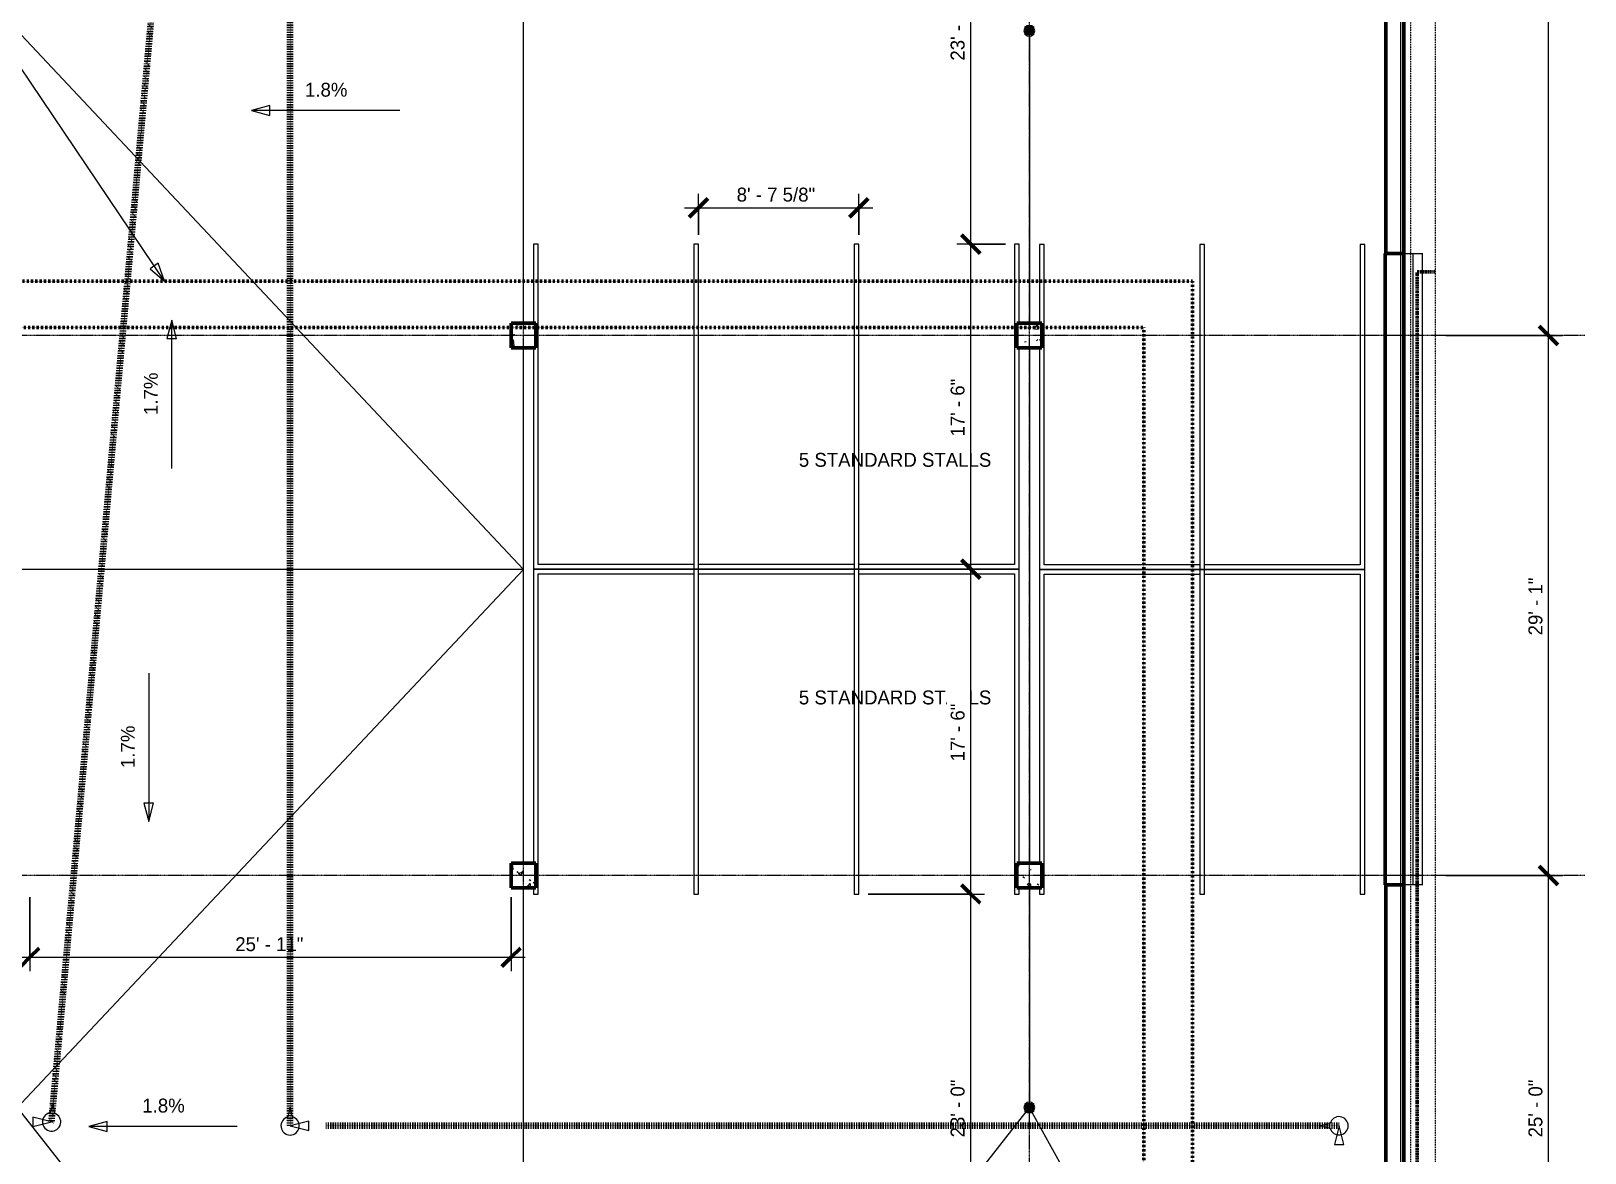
# Model space of a CAD drawing. Header units: inches. Extents: x -4218 to -1814, y 9706 to 12426.
# Drawn here: x -2819 to -1814, y 10288 to 11013 of the extents above; entities that cross this region are included whole.
import ezdxf

# ---------------------------------------------------------------- set-up
doc = ezdxf.new("R2010")
doc.units = ezdxf.units.IN
doc.header["$MEASUREMENT"] = 0
for name, pattern in [('Aligning Line 1_8_', [0.25, 0.125, -0.125]), ('Dash', [0.25, 0.125, -0.125]), ('Dash 1_16_', [0.125, 0.0625, -0.0625]), ('Double Dash 3_8_', [1, 0.375, -0.125, 0.125, -0.125, 0.125, -0.125]), ('Grid Line 1_2_', [0.875, 0.5, -0.125, 0.125, -0.125])]:
    doc.linetypes.add(name, pattern=pattern)
for name, color, linetype, lineweight in [('0-2', 7, 'Continuous', 9), ('A-ANNO-DIMS', 211, 'Continuous', 9), ('A-ANNO-DIMS-96', 211, 'Continuous', 9), ('A-ANNO-NOTE', 131, 'Continuous', 9), ('A-FLOR-1', 10, 'Continuous', 13), ('A-GENM', 5, 'Continuous', 9), ('A-GENM-4', 5, 'Dash', 140), ('A-WALL-1', 10, 'Continuous', 13), ('C-PROP-LINE', 91, 'Double Dash 3_8_', 50), ('C-PROP-LINE-2', 91, 'Dash 1_16_', 50), ('G-ANNO-DIMS', 111, 'Continuous', 9), ('G-ANNO-SYMB-1', 147, 'Aligning Line 1_8_', 9), ('G-ANNO-TEXT-1', 147, 'Continuous', 20), ('P-SANR-FIXT-1', 7, 'Continuous', 9), ('S-COLS', 52, 'Continuous', 9), ('S-COLS-1', 250, 'Continuous', 50), ('S-FNDN-2', 250, 'Continuous', 50), ('S-FNDN-3', 10, 'Continuous', 13), ('S-GRID-1', 1, 'Grid Line 1_2_', 9)]:
    doc.layers.add(name, color=color, linetype=linetype, lineweight=lineweight)
doc.styles.add('Century Gothic', font='ufonts.com_century-gothic.ttf', dxfattribs={"height": 9})
doc.dimstyles.new('OD__1_8__Tol__', dxfattribs={"dimscale": 12, "dimtxt": 9.397514, "dimasz": 1, "dimexe": 0.75, "dimexo": 0.5, "dimgap": 0.125, "dimtad": 1, "dimdec": 3, "dimrnd": 0.125, "dimzin": 3, "dimdsep": 46, "dimlunit": 4, "dimtxsty": 'Century Gothic', "dimblk1": 'OBLIQUE', "dimblk2": 'OBLIQUE', "dimsah": 1, "dimcen": 0.09, "dimdle": 0.75, "dimazin": 0, "dimtfac": 1, "dimtdec": 4, "dimtix": 1, "dimtmove": 0, "dimatfit": 3, "dimfxl": 1, "dimtvp": 1, "dimtfill": 1, "dimfrac": 2, "dimtolj": 1, "dimtzin": 0, "dimarcsym": 2})

# ---------------------------------------------------------------- blocks, each defined once
blk = doc.blocks.new('DIMBLOCK2-FLOOR PLAN - BASEMENT')
at = {"layer": 'A-ANNO-DIMS-96'}
for p, q in [((-1837.7, 10467.2), (-1905, 10467.2)), ((-1904.2, 10467.2), (-1828.7, 10467.2)), ((-1837.7, 10167.2), (-1837.7, 10467.2)), ((-1837.7, 10167.2), (-1905, 10167.2)), ((-1904.2, 10167.2), (-1828.7, 10167.2))]:
    blk.add_line(p, q, dxfattribs=at)
at = {"layer": 'A-ANNO-DIMS-96', "lineweight": 50}
for p, q in [((-1837.7, 10467.2), (-1843.7, 10473.2)), ((-1837.7, 10467.2), (-1831.7, 10461.2)), ((-1837.7, 10167.2), (-1843.7, 10173.2)), ((-1837.7, 10167.2), (-1831.7, 10161.2))]:
    blk.add_line(p, q, dxfattribs=at)
at = {"layer": 'A-ANNO-DIMS-96', "color": 0, "insert": (-1850.7, 10297.9), "char_height": 9, "width": 46.182, "attachment_point": 1, "rotation": 90, "line_spacing_factor": 0.984502, "style": 'Century Gothic', "bg_fill": 3, "box_fill_scale": 1.25, "bg_fill_color": 256, "bg_fill_true_color": 13158600, "bg_fill_transparency": 0}
blk.add_mtext('25\' - 0"', dxfattribs=at)
blk = doc.blocks.new('_Oblique')
at = {"color": 0, "linetype": 'ByBlock', "lineweight": -2}
blk.add_line((-0.5, -0.5), (0.5, 0.5), dxfattribs=at)
blk = doc.blocks.new('DIMBLOCK3-FLOOR PLAN - BASEMENT')
at = {"layer": 'A-ANNO-DIMS-96', "lineweight": 50}
for p, q in [((-1837.7, 10816.2), (-1843.7, 10822.2)), ((-1837.7, 10816.2), (-1831.7, 10810.2)), ((-1837.7, 10467.2), (-1843.7, 10473.2)), ((-1837.7, 10467.2), (-1831.7, 10461.2))]:
    blk.add_line(p, q, dxfattribs=at)
at = {"layer": 'A-ANNO-DIMS-96'}
for p, q in [((-1837.7, 10816.2), (-1905, 10816.2)), ((-1904.2, 10816.2), (-1828.7, 10816.2)), ((-1837.7, 10467.2), (-1837.7, 10816.2)), ((-1837.7, 10467.2), (-1905, 10467.2)), ((-1904.2, 10467.2), (-1828.7, 10467.2))]:
    blk.add_line(p, q, dxfattribs=at)
at = {"layer": 'A-ANNO-DIMS-96', "color": 0, "insert": (-1850.7, 10622.4), "char_height": 9, "width": 46.182, "attachment_point": 1, "rotation": 90, "line_spacing_factor": 0.984502, "style": 'Century Gothic', "bg_fill": 3, "box_fill_scale": 1.25, "bg_fill_color": 256, "bg_fill_true_color": 13158600, "bg_fill_transparency": 0}
blk.add_mtext('29\' - 1"', dxfattribs=at)
blk = doc.blocks.new('DIMBLOCK4-FLOOR PLAN - BASEMENT')
at = {"layer": 'A-ANNO-DIMS-96'}
for p, q in [((-1837.7, 11282.2), (-1905, 11282.2)), ((-1904.2, 11282.2), (-1828.7, 11282.2)), ((-1837.7, 10816.2), (-1837.7, 11282.2)), ((-1837.7, 10816.2), (-1905, 10816.2)), ((-1904.2, 10816.2), (-1828.7, 10816.2))]:
    blk.add_line(p, q, dxfattribs=at)
at = {"layer": 'A-ANNO-DIMS-96', "lineweight": 50}
for p, q in [((-1837.7, 11282.2), (-1843.7, 11288.2)), ((-1837.7, 11282.2), (-1831.7, 11276.2)), ((-1837.7, 10816.2), (-1843.7, 10822.2)), ((-1837.7, 10816.2), (-1831.7, 10810.2))]:
    blk.add_line(p, q, dxfattribs=at)
at = {"layer": 'A-ANNO-DIMS-96', "color": 0, "insert": (-1850.7, 11026.4), "char_height": 9, "width": 54.595, "attachment_point": 1, "rotation": 90, "line_spacing_factor": 0.984502, "style": 'Century Gothic', "bg_fill": 3, "box_fill_scale": 1.25, "bg_fill_color": 256, "bg_fill_true_color": 13158600, "bg_fill_transparency": 0}
blk.add_mtext('38\' - 10"', dxfattribs=at)
blk = doc.blocks.new('DIMBLOCK28-FLOOR PLAN - BASEMENT')
at = {"layer": 'A-ANNO-DIMS-96', "lineweight": 50}
for p, q in [((-2211.2, 10455.2), (-2217.2, 10461.2)), ((-2211.2, 10455.2), (-2205.2, 10449.2)), ((-2211.2, 10179.2), (-2217.2, 10185.2)), ((-2211.2, 10179.2), (-2205.2, 10173.2))]:
    blk.add_line(p, q, dxfattribs=at)
at = {"layer": 'A-ANNO-DIMS-96'}
for p, q in [((-2277.5, 10455.2), (-2202.2, 10455.2)), ((-2211.2, 10455.2), (-2277.5, 10455.2)), ((-2211.2, 10179.2), (-2211.2, 10455.2)), ((-2277.5, 10179.2), (-2202.2, 10179.2)), ((-2211.2, 10179.2), (-2277.5, 10179.2))]:
    blk.add_line(p, q, dxfattribs=at)
at = {"layer": 'A-ANNO-DIMS-96', "color": 0, "insert": (-2224.2, 10297.9), "char_height": 9, "width": 46.182, "attachment_point": 1, "rotation": 90, "line_spacing_factor": 0.984502, "style": 'Century Gothic', "bg_fill": 3, "box_fill_scale": 1.25, "bg_fill_color": 256, "bg_fill_true_color": 13158600, "bg_fill_transparency": 0}
blk.add_mtext('23\' - 0"', dxfattribs=at)
blk = doc.blocks.new('DIMBLOCK29-FLOOR PLAN - BASEMENT')
at = {"layer": 'A-ANNO-DIMS-96', "lineweight": 50}
for p, q in [((-2211.2, 10665.2), (-2217.2, 10671.2)), ((-2211.2, 10665.2), (-2205.2, 10659.2)), ((-2211.2, 10455.2), (-2217.2, 10461.2)), ((-2211.2, 10455.2), (-2205.2, 10449.2))]:
    blk.add_line(p, q, dxfattribs=at)
at = {"layer": 'A-ANNO-DIMS-96'}
for p, q in [((-2213.7, 10665.2), (-2202.2, 10665.2)), ((-2211.2, 10665.2), (-2213.7, 10665.2)), ((-2211.2, 10455.2), (-2211.2, 10665.2)), ((-2277.5, 10455.2), (-2202.2, 10455.2)), ((-2211.2, 10455.2), (-2277.5, 10455.2))]:
    blk.add_line(p, q, dxfattribs=at)
at = {"layer": 'A-ANNO-DIMS-96', "color": 0, "insert": (-2224.2, 10540.9), "char_height": 9, "width": 46.182, "attachment_point": 1, "rotation": 90, "line_spacing_factor": 0.984502, "style": 'Century Gothic', "bg_fill": 3, "box_fill_scale": 1.25, "bg_fill_color": 256, "bg_fill_true_color": 13158600, "bg_fill_transparency": 0}
blk.add_mtext('17\' - 6"', dxfattribs=at)
blk = doc.blocks.new('DIMBLOCK30-FLOOR PLAN - BASEMENT')
at = {"layer": 'A-ANNO-DIMS-96', "lineweight": 50}
for p, q in [((-2211.2, 10875.2), (-2217.2, 10881.2)), ((-2211.2, 10875.2), (-2205.2, 10869.2)), ((-2211.2, 10665.2), (-2217.2, 10671.2)), ((-2211.2, 10665.2), (-2205.2, 10659.2))]:
    blk.add_line(p, q, dxfattribs=at)
at = {"layer": 'A-ANNO-DIMS-96'}
for p, q in [((-2188.8, 10875.2), (-2220.2, 10875.2)), ((-2211.2, 10665.2), (-2211.2, 10875.2)), ((-2211.2, 10875.2), (-2188.8, 10875.2)), ((-2213.7, 10665.2), (-2202.2, 10665.2)), ((-2211.2, 10665.2), (-2213.7, 10665.2))]:
    blk.add_line(p, q, dxfattribs=at)
at = {"layer": 'A-ANNO-DIMS-96', "color": 0, "insert": (-2224.2, 10750.9), "char_height": 9, "width": 46.182, "attachment_point": 1, "rotation": 90, "line_spacing_factor": 0.984502, "style": 'Century Gothic', "bg_fill": 3, "box_fill_scale": 1.25, "bg_fill_color": 256, "bg_fill_true_color": 13158600, "bg_fill_transparency": 0}
blk.add_mtext('17\' - 6"', dxfattribs=at)
blk = doc.blocks.new('DIMBLOCK31-FLOOR PLAN - BASEMENT')
at = {"layer": 'A-ANNO-DIMS-96'}
for p, q in [((-2188.8, 11151.2), (-2220.2, 11151.2)), ((-2211.2, 10875.2), (-2211.2, 11151.2)), ((-2211.2, 11151.2), (-2188.8, 11151.2)), ((-2188.8, 10875.2), (-2220.2, 10875.2)), ((-2211.2, 10875.2), (-2188.8, 10875.2))]:
    blk.add_line(p, q, dxfattribs=at)
at = {"layer": 'A-ANNO-DIMS-96', "lineweight": 50}
for p, q in [((-2211.2, 11151.2), (-2217.2, 11157.2)), ((-2211.2, 11151.2), (-2205.2, 11145.2)), ((-2211.2, 10875.2), (-2217.2, 10881.2)), ((-2211.2, 10875.2), (-2205.2, 10869.2))]:
    blk.add_line(p, q, dxfattribs=at)
at = {"layer": 'A-ANNO-DIMS-96', "color": 0, "insert": (-2224.2, 10993.9), "char_height": 9, "width": 46.182, "attachment_point": 1, "rotation": 90, "line_spacing_factor": 0.984502, "style": 'Century Gothic', "bg_fill": 3, "box_fill_scale": 1.25, "bg_fill_color": 256, "bg_fill_true_color": 13158600, "bg_fill_transparency": 0}
blk.add_mtext('23\' - 0"', dxfattribs=at)
blk = doc.blocks.new('DIMBLOCK38-FLOOR PLAN - BASEMENT')
at = {"layer": 'A-ANNO-DIMS-96'}
for p, q in [((-2387.2, 10881.2), (-2387.2, 10907.7)), ((-2283.5, 10881.2), (-2283.5, 10907.7)), ((-2396.2, 10898.7), (-2274.5, 10898.7)), ((-2387.2, 10898.7), (-2387.2, 10881.2)), ((-2283.5, 10898.7), (-2283.5, 10881.2))]:
    blk.add_line(p, q, dxfattribs=at)
at = {"layer": 'A-ANNO-DIMS-96', "lineweight": 50}
for p, q in [((-2387.2, 10898.7), (-2393.2, 10892.7)), ((-2387.2, 10898.7), (-2381.2, 10904.7)), ((-2283.5, 10898.7), (-2289.5, 10892.7)), ((-2283.5, 10898.7), (-2277.5, 10904.7))]:
    blk.add_line(p, q, dxfattribs=at)
at = {"layer": 'A-ANNO-DIMS-96', "color": 0, "insert": (-2362.5, 10911.8), "char_height": 9, "width": 65.335, "attachment_point": 1, "line_spacing_factor": 0.984502, "style": 'Century Gothic', "bg_fill": 3, "box_fill_scale": 1.25, "bg_fill_color": 256, "bg_fill_true_color": 13158600, "bg_fill_transparency": 0}
blk.add_mtext('8\' - 7 5/8"', dxfattribs=at)
blk = doc.blocks.new('DIMBLOCK42-FLOOR PLAN - BASEMENT')
at = {"layer": 'A-ANNO-DIMS-96'}
for p, q in [((-2819.3, 10453.2), (-2819.3, 10405.3)), ((-2819.3, 10414.3), (-2819.3, 10453.2)), ((-2508.3, 10453.2), (-2508.3, 10405.3)), ((-2508.3, 10414.3), (-2508.3, 10453.2)), ((-2828.3, 10414.3), (-2499.3, 10414.3))]:
    blk.add_line(p, q, dxfattribs=at)
at = {"layer": 'A-ANNO-DIMS-96', "lineweight": 50}
for p, q in [((-2819.3, 10414.3), (-2813.3, 10420.3)), ((-2508.3, 10414.3), (-2502.3, 10420.3)), ((-2819.3, 10414.3), (-2825.3, 10408.3)), ((-2508.3, 10414.3), (-2514.3, 10408.3))]:
    blk.add_line(p, q, dxfattribs=at)
at = {"layer": 'A-ANNO-DIMS-96', "color": 0, "insert": (-2686.6, 10427.3), "char_height": 9, "width": 54.595, "attachment_point": 1, "line_spacing_factor": 0.984502, "style": 'Century Gothic', "bg_fill": 3, "box_fill_scale": 1.25, "bg_fill_color": 256, "bg_fill_true_color": 13158600, "bg_fill_transparency": 0}
blk.add_mtext('25\' - 11"', dxfattribs=at)
blk = doc.blocks.new('Concrete-Rectangular-Column - ONE-V16-FLOOR PLAN - BASEMENT')
at = {"layer": 'S-COLS'}
h = blk.add_hatch(dxfattribs=at)
h.set_pattern_fill('FP_18', color=256, style=0, pattern_type=2)
h.set_pattern_definition([(50, (2173.324, -10816.19), (27.5427, -2.40992), [2.88, -31.68]), (355, (2173.324, -10816.19), (-5.327844, 28.884266), [2.304, -25.344]), (100.451, (2175.62, -10816.39), (22.215316, 26.47393), [2.448, -26.924]), (46.184, (2173.324, -10808.51), (40.98187, -6.35642), [4.32, -47.52]), (96.636, (2176.74, -10809.04), (35.89075, 37.40619), [3.671, -40.386]), (351.184, (2173.324, -10808.51), (35.89097, 37.40622), [3.456, -38.016]), (21, (2177.164, -10810.43), (22.921036, -15.46073), [2.88, -31.68]), (326, (2177.164, -10810.43), (9.34353, 27.84574), [2.304, -25.344]), (71.451, (2179.074, -10811.718), (32.26477, 12.38442), [2.448, -26.924]), (37.5, (2173.324, -10816.189), (0.466855, 12.782707), [1.267, -23.77, 1.267, -24.461, -25.44]), (37.5, (2173.324, -10816.189), (0.466855, 12.782707), [-50.765, 1.267, -24.173]), (7.5, (2173.324, -10816.189), (10.10159, 15.14509), [1.267, -13.402, 1.267, -23.194, -9.696]), (7.5, (2173.324, -10816.189), (10.10159, 15.14509), [-39.13, 1.267, -8.429]), (327.5, (2164.761, -10816.189), (20.499161, -0.86578), [1.267, -8.333, 1.267, -28.685, -39.744]), (327.5, (2164.761, -10816.189), (20.499161, -0.86578), [-39.552, 1.267, -38.477]), (317.5, (2160.921, -10816.189), (22.39478, 3.844288), [1.267, -11.213, 1.267, -18.624, -28.224]), (317.5, (2160.921, -10816.189), (22.39478, 3.844288), [-32.371, 1.267, -26.957])])
h.paths.add_polyline_path([(-8, -8), (8, -8), (8, 8), (-8, 8)], flags=0)
at = {"layer": 'S-COLS-1'}
for p, q in [((8, 8), (-8, 8)), ((-8, 8), (-8, -8)), ((8, -8), (8, 8)), ((-8, -8), (8, -8))]:
    blk.add_line(p, q, dxfattribs=at)
blk = doc.blocks.new('Concrete-Rectangular-Column - ONE-V17-FLOOR PLAN - BASEMENT')
at = {"layer": 'S-COLS'}
h = blk.add_hatch(dxfattribs=at)
h.set_pattern_fill('FP_19', color=256, style=0, pattern_type=2)
h.set_pattern_definition([(50, (2500.324, -10816.19), (27.5427, -2.40992), [2.88, -31.68]), (355, (2500.324, -10816.19), (-5.327844, 28.884266), [2.304, -25.344]), (100.451, (2502.62, -10816.39), (22.215316, 26.47393), [2.448, -26.924]), (46.184, (2500.324, -10808.51), (40.98187, -6.35642), [4.32, -47.52]), (96.636, (2503.74, -10809.04), (35.89075, 37.40619), [3.671, -40.386]), (351.184, (2500.324, -10808.51), (35.89097, 37.40622), [3.456, -38.016]), (21, (2504.164, -10810.43), (22.921036, -15.46073), [2.88, -31.68]), (326, (2504.164, -10810.43), (9.34353, 27.84574), [2.304, -25.344]), (71.451, (2506.074, -10811.718), (32.26477, 12.38442), [2.448, -26.924]), (37.5, (2500.324, -10816.189), (0.466855, 12.782707), [1.267, -23.77, 1.267, -24.461, -25.44]), (37.5, (2500.324, -10816.189), (0.466855, 12.782707), [-50.765, 1.267, -24.173]), (7.5, (2500.324, -10816.189), (10.10159, 15.14509), [1.267, -13.402, 1.267, -23.194, -9.696]), (7.5, (2500.324, -10816.189), (10.10159, 15.14509), [-39.13, 1.267, -8.429]), (327.5, (2491.761, -10816.189), (20.499161, -0.86578), [1.267, -8.333, 1.267, -28.685, -39.744]), (327.5, (2491.761, -10816.189), (20.499161, -0.86578), [-39.552, 1.267, -38.477]), (317.5, (2487.921, -10816.189), (22.39478, 3.844288), [1.267, -11.213, 1.267, -18.624, -28.224]), (317.5, (2487.921, -10816.189), (22.39478, 3.844288), [-32.371, 1.267, -26.957])])
h.paths.add_polyline_path([(0, -8), (8, -8), (8, 8), (-8, 8), (-8, -8)], flags=0)
at = {"layer": 'S-COLS-1'}
for p, q in [((8, 8), (-8, 8)), ((-8, 8), (-8, -8)), ((8, -8), (8, 8)), ((-8, -8), (8, -8))]:
    blk.add_line(p, q, dxfattribs=at)
blk = doc.blocks.new('Concrete-Rectangular-Column - ONE-V19-FLOOR PLAN - BASEMENT')
at = {"layer": 'S-COLS'}
h = blk.add_hatch(dxfattribs=at)
h.set_pattern_fill('FP_21', color=256, style=0, pattern_type=2)
h.set_pattern_definition([(50, (2173.324, -10467.19), (27.5427, -2.40992), [2.88, -31.68]), (355, (2173.324, -10467.19), (-5.327844, 28.884266), [2.304, -25.344]), (100.451, (2175.62, -10467.39), (22.215316, 26.47393), [2.448, -26.924]), (46.184, (2173.324, -10459.51), (40.98187, -6.35642), [4.32, -47.52]), (96.636, (2176.74, -10460.04), (35.89075, 37.40619), [3.671, -40.386]), (351.184, (2173.324, -10459.51), (35.89097, 37.40622), [3.456, -38.016]), (21, (2177.164, -10461.43), (22.921036, -15.46073), [2.88, -31.68]), (326, (2177.164, -10461.43), (9.34353, 27.84574), [2.304, -25.344]), (71.451, (2179.074, -10462.718), (32.26477, 12.38442), [2.448, -26.924]), (37.5, (2173.324, -10467.189), (0.466855, 12.782707), [1.267, -23.77, 1.267, -24.461, -25.44]), (37.5, (2173.324, -10467.189), (0.466855, 12.782707), [-50.765, 1.267, -24.173]), (7.5, (2173.324, -10467.189), (10.10159, 15.14509), [1.267, -13.402, 1.267, -23.194, -9.696]), (7.5, (2173.324, -10467.189), (10.10159, 15.14509), [-39.13, 1.267, -8.429]), (327.5, (2164.761, -10467.189), (20.499161, -0.86578), [1.267, -8.333, 1.267, -28.685, -39.744]), (327.5, (2164.761, -10467.189), (20.499161, -0.86578), [-39.552, 1.267, -38.477]), (317.5, (2160.921, -10467.189), (22.39478, 3.844288), [1.267, -11.213, 1.267, -18.624, -28.224]), (317.5, (2160.921, -10467.189), (22.39478, 3.844288), [-32.371, 1.267, -26.957])])
h.paths.add_polyline_path([(0, -8), (8, -8), (8, 8), (-8, 8), (-8, -8), (-6.5, -8)], flags=0)
at = {"layer": 'S-COLS-1'}
for p, q in [((8, 8), (-8, 8)), ((-8, 8), (-8, -8)), ((8, -8), (8, 8)), ((-8, -8), (8, -8))]:
    blk.add_line(p, q, dxfattribs=at)
blk = doc.blocks.new('Concrete-Rectangular-Column - ONE-V20-FLOOR PLAN - BASEMENT')
at = {"layer": 'S-COLS'}
h = blk.add_hatch(dxfattribs=at)
h.set_pattern_fill('FP_22', color=256, style=0, pattern_type=2)
h.set_pattern_definition([(50, (2500.324, -10467.19), (27.5427, -2.40992), [2.88, -31.68]), (355, (2500.324, -10467.19), (-5.327844, 28.884266), [2.304, -25.344]), (100.451, (2502.62, -10467.39), (22.215316, 26.47393), [2.448, -26.924]), (46.184, (2500.324, -10459.51), (40.98187, -6.35642), [4.32, -47.52]), (96.636, (2503.74, -10460.04), (35.89075, 37.40619), [3.671, -40.386]), (351.184, (2500.324, -10459.51), (35.89097, 37.40622), [3.456, -38.016]), (21, (2504.164, -10461.43), (22.921036, -15.46073), [2.88, -31.68]), (326, (2504.164, -10461.43), (9.34353, 27.84574), [2.304, -25.344]), (71.451, (2506.074, -10462.718), (32.26477, 12.38442), [2.448, -26.924]), (37.5, (2500.324, -10467.189), (0.466855, 12.782707), [1.267, -23.77, 1.267, -24.461, -25.44]), (37.5, (2500.324, -10467.189), (0.466855, 12.782707), [-50.765, 1.267, -24.173]), (7.5, (2500.324, -10467.189), (10.10159, 15.14509), [1.267, -13.402, 1.267, -23.194, -9.696]), (7.5, (2500.324, -10467.189), (10.10159, 15.14509), [-39.13, 1.267, -8.429]), (327.5, (2491.761, -10467.189), (20.499161, -0.86578), [1.267, -8.333, 1.267, -28.685, -39.744]), (327.5, (2491.761, -10467.189), (20.499161, -0.86578), [-39.552, 1.267, -38.477]), (317.5, (2487.921, -10467.189), (22.39478, 3.844288), [1.267, -11.213, 1.267, -18.624, -28.224]), (317.5, (2487.921, -10467.189), (22.39478, 3.844288), [-32.371, 1.267, -26.957])])
h.paths.add_polyline_path([(-8, -8), (8, -8), (8, 8), (-8, 8), (-8, -3.9)], flags=0)
at = {"layer": 'S-COLS-1'}
for p, q in [((8, 8), (-8, 8)), ((-8, 8), (-8, -8)), ((8, -8), (8, 8)), ((-8, -8), (8, -8))]:
    blk.add_line(p, q, dxfattribs=at)
blk = doc.blocks.new('Basic Wall _ EXT - C8AØF - _10_ CONCRETE _ 2_ EPS INSUL_ - ___-2578966-FLOOR PLAN - BASEMENT')
at = {"layer": 'S-FNDN-3'}
for p, q in [((-1931.3, 10869.2), (-1925.4, 10869.2)), ((-1925.4, 10869.2), (-1919.4, 10869.2)), ((-1925.4, 10869.2), (-1925.4, 10461.2)), ((-1919.4, 10869.2), (-1919, 10869.2)), ((-1919.4, 10869.2), (-1919.4, 10461.2)), ((-1925.4, 10461.2), (-1931.3, 10461.2)), ((-1919.4, 10461.2), (-1925.4, 10461.2)), ((-1919, 10461.2), (-1919.4, 10461.2))]:
    blk.add_line(p, q, dxfattribs=at)
blk = doc.blocks.new('Drain-Floor-WATTS-Square-Stainless_Steel_Strainer-Type_FD-1200-M - 2_ Outlet with 5_ Strainer-2528673-FLOOR PLAN - BASEMENT')
at = {"layer": 'P-SANR-FIXT-1'}
for p, q in [((-2.707, -2.707), (-2.707, 2.707)), ((-2.707, 2.707), (2.707, 2.707)), ((-2.03025, -2.03025), (-2.03025, 2.03025)), ((-2.03025, 2.03025), (2.03025, 2.03025)), ((-1.3535, -1.3535), (-1.3535, 1.3535)), ((-1.3535, 1.3535), (1.3535, 1.3535)), ((-0.67675, -0.67675), (-0.67675, 0.67675)), ((-0.67675, 0.67675), (0.67675, 0.67675)), ((0, 2.707), (0, -2.707)), ((0.67675, 0.67675), (0.67675, -0.67675)), ((1.3535, 1.3535), (1.3535, -1.3535)), ((2.03025, 2.03025), (2.03025, -2.03025)), ((2.707, 2.707), (2.707, -2.707)), ((-2.707, 0), (2.707, 0)), ((2.707, -2.707), (-2.707, -2.707)), ((2.03025, -2.03025), (-2.03025, -2.03025)), ((1.3535, -1.3535), (-1.3535, -1.3535)), ((0.67675, -0.67675), (-0.67675, -0.67675))]:
    blk.add_line(p, q, dxfattribs=at)
for start, end in [(360, 180), (180, 360)]:
    blk.add_arc((0, 0), 3.5, start, end, dxfattribs=at)

msp = doc.modelspace()

# ---------------------------------------------------------------- linework, layer by layer
at = {"layer": 'A-ANNO-NOTE'}
for p, q in [((-2732.31301, 10851.26004), (-2847.17385, 11021.64972)), ((-2736.3544, 10863.00763), (-2741.68675, 10859.41306)), ((-2741.68675, 10859.41306), (-2732.31301, 10851.26004)), ((-2732.31301, 10851.26004), (-2736.3544, 10863.00763))]:
    msp.add_line(p, q, dxfattribs=at)
at = {"layer": 'A-FLOR-1'}
for p, q in [((-2500.32374, 10824.1894), (-2500.32374, 11274.1894)), ((-1943.32374, 11157.1894), (-1943.32374, 10869.1894)), ((-2173.32374, 11009.6894), (-2173.32374, 10824.1894)), ((-2500.32374, 10665.0644), (-2500.32374, 10808.1894)), ((-2173.32374, 10808.1894), (-2173.32374, 10475.1894)), ((-2500.32374, 10665.0644), (-2833.81983, 10665.0644)), ((-2500.32374, 10475.1894), (-2500.32374, 10665.0644)), ((-2173.32374, 10459.1894), (-2173.32374, 10320.6894)), ((-1943.32374, 10461.1894), (-1943.32374, 10173.1894)), ((-2171.6182, 10314.13989), (-2063.15577, 10117.94759))]:
    msp.add_line(p, q, dxfattribs=at)
at = {"layer": 'A-GENM'}
for p, q in [((-2490.82374, 10875.1894), (-2493.82374, 10875.1894)), ((-2493.82374, 10875.1894), (-2493.82374, 10824.1894)), ((-2490.82374, 10668.1894), (-2490.82374, 10875.1894)), ((-2163.82374, 10875.0644), (-2166.82374, 10875.0644)), ((-2166.82374, 10875.0644), (-2166.82374, 10824.1894)), ((-2163.82374, 10668.0644), (-2163.82374, 10875.0644)), ((-2060.15577, 10875.0644), (-2063.15577, 10875.0644)), ((-2063.15577, 10875.0644), (-2063.15577, 10668.0644)), ((-2060.15577, 10875.0644), (-2063.15577, 10875.0644)), ((-2063.15577, 10875.0644), (-2063.15577, 10665.0644)), ((-2060.15577, 10665.0644), (-2060.15577, 10875.0644)), ((-2060.15577, 10668.0644), (-2060.15577, 10875.0644)), ((-1956.4878, 10875.0644), (-1959.4878, 10875.0644)), ((-1959.4878, 10875.0644), (-1959.4878, 10668.0644)), ((-1956.4878, 10665.0644), (-1956.4878, 10875.0644)), ((-2493.82374, 10808.1894), (-2493.82374, 10665.1894)), ((-2166.82374, 10808.1894), (-2166.82374, 10665.0644)), ((-2390.15577, 10668.1894), (-2490.82374, 10668.1894)), ((-2063.15577, 10668.0644), (-2163.82374, 10668.0644)), ((-1959.4878, 10668.0644), (-2060.15577, 10668.0644)), ((-2493.82374, 10665.1894), (-2387.15577, 10665.1894)), ((-2387.15577, 10665.1894), (-2493.82374, 10665.1894)), ((-2493.82374, 10665.1894), (-2493.82374, 10475.1894)), ((-2490.82374, 10455.1894), (-2490.82374, 10662.1894)), ((-2490.82374, 10662.1894), (-2390.15577, 10662.1894)), ((-2390.15577, 10665.1894), (-2390.15577, 10455.1894)), ((-2390.15577, 10662.1894), (-2390.15577, 10455.1894)), ((-2387.15577, 10455.1894), (-2387.15577, 10665.1894)), ((-2387.15577, 10455.1894), (-2387.15577, 10662.1894)), ((-2060.15577, 10665.0644), (-2166.82374, 10665.0644)), ((-2166.82374, 10665.0644), (-2166.82374, 10475.1894)), ((-2166.82374, 10665.0644), (-2060.15577, 10665.0644)), ((-2163.82374, 10455.0644), (-2163.82374, 10662.0644)), ((-2163.82374, 10662.0644), (-2063.15577, 10662.0644)), ((-1956.4878, 10665.0644), (-2063.15577, 10665.0644)), ((-2063.15577, 10665.0644), (-2063.15577, 10455.0644)), ((-2063.15577, 10665.0644), (-1956.4878, 10665.0644)), ((-2063.15577, 10662.0644), (-2063.15577, 10455.0644)), ((-2060.15577, 10455.0644), (-2060.15577, 10665.0644)), ((-2060.15577, 10455.0644), (-2060.15577, 10662.0644)), ((-2060.15577, 10662.0644), (-1959.4878, 10662.0644)), ((-1959.4878, 10662.0644), (-1959.4878, 10455.0644)), ((-1956.4878, 10455.0644), (-1956.4878, 10665.0644)), ((-2493.82374, 10459.1894), (-2493.82374, 10455.1894)), ((-2179.81983, 10455.1894), (-2179.81983, 10459.1894)), ((-2166.82374, 10459.1894), (-2166.82374, 10455.0644)), ((-2493.82374, 10455.1894), (-2490.82374, 10455.1894)), ((-2390.15577, 10455.1894), (-2387.15577, 10455.1894)), ((-2390.15577, 10455.1894), (-2387.15577, 10455.1894)), ((-2182.81983, 10455.1894), (-2179.81983, 10455.1894)), ((-2166.82374, 10455.0644), (-2163.82374, 10455.0644)), ((-2063.15577, 10455.0644), (-2060.15577, 10455.0644)), ((-2063.15577, 10455.0644), (-2060.15577, 10455.0644)), ((-1959.4878, 10455.0644), (-1956.4878, 10455.0644)), ((-2804.23835, 10319.82658), (-2806.34662, 10313.75563)), ((-2803.25342, 10313.4759), (-2804.23835, 10319.82658)), ((-2651.12374, 10317.34321), (-2652.67665, 10311.10705)), ((-2649.57082, 10311.10705), (-2651.12374, 10317.34321)), ((-2805.31499, 10307.92135), (-2817.36244, 10310.92137)), ((-2817.36244, 10310.92137), (-2817.36244, 10304.92132)), ((-2817.36244, 10304.92132), (-2805.31499, 10307.92135)), ((-2639.07629, 10308.38942), (-2651.12374, 10305.3894)), ((-2651.12374, 10305.3894), (-2639.07629, 10302.38937)), ((-2639.07629, 10302.38937), (-2639.07629, 10308.38942)), ((-1978.84139, 10306.94231), (-1985.07755, 10305.3894)), ((-1985.07755, 10305.3894), (-1978.84139, 10303.83648)), ((-1973.12374, 10305.3894), (-1976.12376, 10293.34195)), ((-1970.12371, 10293.34195), (-1973.12374, 10305.3894)), ((-1976.12376, 10293.34195), (-1970.12371, 10293.34195))]:
    msp.add_line(p, q, dxfattribs=at)
for centre, start, end in [((-2805.31618, 10307.9082), 99.99416248, 69.67097551), ((-2651.12374, 10305.37619), 105.16159349, 74.83840651), ((-1973.11053, 10305.3894), 195.16159349, 164.83840651)]:
    msp.add_arc(centre, 5.93753, start, end, dxfattribs=at)
at = {"layer": 'A-WALL-1'}
for p, q in [((-1933.32374, 11157.1894), (-1933.32374, 10869.1894)), ((-1933.32374, 10869.1894), (-1933.32374, 10461.1894)), ((-1933.32374, 10461.1894), (-1933.32374, 10173.1894))]:
    msp.add_line(p, q, dxfattribs=at)
at = {"layer": 'C-PROP-LINE'}
msp.add_line((-1922.72374, 10012.5894), (-1922.72374, 10857.3894), dxfattribs=at)
at = {"layer": 'C-PROP-LINE-2'}
for p, q in [((-2067.92374, 9980.1894), (-2067.92374, 10851.3894)), ((-2099.26202, 10010.0894), (-2099.26202, 10821.4894))]:
    msp.add_line(p, q, dxfattribs=at)
at = {"layer": 'G-ANNO-DIMS'}
for p, q in [((-2664.16889, 10964.83387), (-2676.16889, 10961.61848)), ((-2676.16889, 10961.61848), (-2664.16889, 10958.40309)), ((-2580.16889, 10961.61848), (-2676.16889, 10961.61848)), ((-2664.16889, 10958.40309), (-2664.16889, 10964.83387)), ((-2727.68363, 10826.19628), (-2730.89902, 10814.19628)), ((-2724.46824, 10814.19628), (-2727.68363, 10826.19628)), ((-2727.68363, 10730.19628), (-2727.68363, 10826.19628)), ((-2730.89902, 10814.19628), (-2724.46824, 10814.19628)), ((-2742.55833, 10597.99035), (-2742.55833, 10501.99035)), ((-2739.34294, 10513.99035), (-2745.77372, 10513.99035)), ((-2745.77372, 10513.99035), (-2742.55833, 10501.99035)), ((-2742.55833, 10501.99035), (-2739.34294, 10513.99035)), ((-2769.33027, 10308.19807), (-2781.33027, 10304.98268)), ((-2781.33027, 10304.98268), (-2769.33027, 10301.76729)), ((-2685.33027, 10304.98268), (-2781.33027, 10304.98268)), ((-2769.33027, 10301.76729), (-2769.33027, 10308.19807))]:
    msp.add_line(p, q, dxfattribs=at)
at = {"layer": 'G-ANNO-SYMB-1'}
msp.add_line((-1926.94838, 12280.04273), (-1926.94838, 9756.52836), dxfattribs=at)
at = {"layer": 'S-FNDN-2'}
for p, q in [((-1942.94874, 11157.1894), (-1942.94874, 10869.1894)), ((-1931.32374, 10869.1894), (-1931.32374, 11157.1894)), ((-1931.32374, 10869.1894), (-1943.32374, 10869.1894)), ((-1943.32374, 10869.1894), (-1943.32374, 10461.1894)), ((-1942.94874, 10869.1894), (-1931.32374, 10869.1894)), ((-1931.32374, 10461.1894), (-1931.32374, 10869.1894)), ((-1943.32374, 10461.1894), (-1931.32374, 10461.1894)), ((-1931.32374, 10461.1894), (-1942.94874, 10461.1894)), ((-1942.94874, 10461.1894), (-1942.94874, 10173.1894)), ((-1931.32374, 10173.1894), (-1931.32374, 10461.1894))]:
    msp.add_line(p, q, dxfattribs=at)
at = {"layer": 'S-GRID-1'}
msp.add_line((-2173.32374, 9836.17969), (-2173.32374, 12376.79045), dxfattribs=at)

# ---------------------------------------------------------------- block references
at = {"layer": '0-2'}
for name, p in [('Drain-Floor-WATTS-Square-Stainless_Steel_Strainer-Type_FD-1200-M - 2_ Outlet with 5_ Strainer-2528673-FLOOR PLAN - BASEMENT', (-2173.32374, 11013.1894)), ('Basic Wall _ EXT - C8AØF - _10_ CONCRETE _ 2_ EPS INSUL_ - ___-2578966-FLOOR PLAN - BASEMENT', (0, 0)), ('Concrete-Rectangular-Column - ONE-V17-FLOOR PLAN - BASEMENT', (-2500.32374, 10816.1894)), ('Concrete-Rectangular-Column - ONE-V19-FLOOR PLAN - BASEMENT', (-2173.32374, 10467.1894)), ('Drain-Floor-WATTS-Square-Stainless_Steel_Strainer-Type_FD-1200-M - 2_ Outlet with 5_ Strainer-2528673-FLOOR PLAN - BASEMENT', (-2173.32374, 10317.1894))]:
    msp.add_blockref(name, p, dxfattribs=at)

# ---------------------------------------------------------------- texts
at = {"layer": 'G-ANNO-DIMS', "char_height": 9, "width": 32.0255812, "attachment_point": 1, "line_spacing_factor": 0.984502, "style": 'Century Gothic', "bg_fill": 3, "box_fill_scale": 1.25, "bg_fill_color": 256, "bg_fill_true_color": 13158600, "bg_fill_transparency": 0}
for insert in [(-2641.51288, 10979.60182), (-2746.67426, 10322.96602)]:
    msp.add_mtext('1.8%', dxfattribs=dict(at, insert=insert))
at = {"layer": 'G-ANNO-DIMS', "char_height": 9, "width": 32.0255812, "attachment_point": 1, "rotation": 90, "line_spacing_factor": 0.984502, "style": 'Century Gothic', "bg_fill": 3, "box_fill_scale": 1.25, "bg_fill_color": 256, "bg_fill_true_color": 13158600, "bg_fill_transparency": 0}
for insert in [(-2745.66696, 10764.85229), (-2760.54167, 10536.64636)]:
    msp.add_mtext('1.7%', dxfattribs=dict(at, insert=insert))
at = {"layer": 'G-ANNO-TEXT-1', "char_height": 9, "width": 145.137, "attachment_point": 1, "style": 'Century Gothic'}
for insert in [(-2322.30589, 10740.36416), (-2322.30589, 10586.76416)]:
    msp.add_mtext('5 STANDARD STALLS', dxfattribs=dict(at, insert=insert))

# ---------------------------------------------------------------- dimensions: what is measured, and where the dimension line sits
at = {"layer": 'A-ANNO-DIMS'}
for base, p1, p2, override, picture, middle in [((-2283.4878, 10898.73653), (-2387.15577, 10875.1894), (-2283.4878, 10875.1894), {"dimpost": '<>', "dimfxl": 103.667969}, 'DIMBLOCK38-FLOOR PLAN - BASEMENT', (-2335.32178, 10905.46155)), ((-2508.32374, 10414.2643), (-2819.32374, 10459.1894), (-2508.32374, 10459.1894), {"dimpost": '<>', "dimfxl": 311}, 'DIMBLOCK42-FLOOR PLAN - BASEMENT', (-2663.82374, 10420.49068))]:
    dim = msp.add_linear_dim(base=base, p1=p1, p2=p2, dimstyle='OD__1_8__Tol__', override=override, dxfattribs=at)
    dim.commit()
    dim.dimension.update_dxf_attribs({"geometry": picture, "text_midpoint": middle})
for base, p1, p2, override, picture, middle in [((-1837.66996, 10467.1894), (-1910.20638, 10167.1894), (-1910.20638, 10467.1894), {"dimpost": '<>', "dimfxl": 300}, 'DIMBLOCK2-FLOOR PLAN - BASEMENT', (-1843.89634, 10317.1894)), ((-2211.17573, 10455.1894), (-2283.4878, 10179.1894), (-2283.4878, 10455.1894), {"dimpost": '<>', "dimfxl": 276}, 'DIMBLOCK28-FLOOR PLAN - BASEMENT', (-2217.40211, 10317.1894))]:
    dim = msp.add_linear_dim(base=base, p1=p1, p2=p2, angle=90, dimstyle='OD__1_8__Tol__', override=override, dxfattribs=at)
    dim.commit()
    dim.dimension.update_dxf_attribs({"geometry": picture, "text_midpoint": middle})

# ---------------------------------------------------------------- next in the draw order: linework, layer by layer
at = {"layer": 'A-FLOR-1'}
for p, q in [((-2500.32374, 10665.0644), (-2824.93614, 11010.64755)), ((-2824.98419, 10319.76811), (-2500.32374, 10665.0644)), ((-2500.32374, 10175.1894), (-2500.32374, 10459.1894)), ((-2717.15577, 10177.09686), (-2825.13508, 10314.4949)), ((-2175.48565, 10314.47438), (-2283.4878, 10177.06541))]:
    msp.add_line(p, q, dxfattribs=at)
at = {"layer": 'A-GENM'}
for p, q in [((-2387.15577, 10875.1894), (-2390.15577, 10875.1894)), ((-2390.15577, 10875.1894), (-2390.15577, 10668.1894)), ((-2387.15577, 10875.1894), (-2390.15577, 10875.1894)), ((-2390.15577, 10875.1894), (-2390.15577, 10665.1894)), ((-2387.15577, 10665.1894), (-2387.15577, 10875.1894)), ((-2387.15577, 10668.1894), (-2387.15577, 10875.1894)), ((-2283.4878, 10875.1894), (-2286.4878, 10875.1894)), ((-2283.4878, 10875.1894), (-2286.4878, 10875.1894))]:
    msp.add_line(p, q, dxfattribs=at)
at = {"layer": 'A-GENM-4'}
for p, q in [((-2805.31499, 10307.92135), (-2664.91062, 11860.48287)), ((-2651.12374, 10305.3894), (-2651.12374, 11860.3894)), ((-1973.12374, 10305.3894), (-2628.12374, 10305.3894))]:
    msp.add_line(p, q, dxfattribs=at)
at = {"layer": 'S-GRID-1'}
msp.add_line((-2500.32374, 9836.17969), (-2500.32374, 12376.79045), dxfattribs=at)

# ---------------------------------------------------------------- next in the draw order: block references
at = {"layer": '0-2'}
msp.add_blockref('Concrete-Rectangular-Column - ONE-V20-FLOOR PLAN - BASEMENT', (-2500.32374, 10467.1894), dxfattribs=at)

# ---------------------------------------------------------------- next in the draw order: dimensions: what is measured, and where the dimension line sits
at = {"layer": 'A-ANNO-DIMS'}
for base, p1, p2, override, picture, middle in [((-1837.66996, 10816.1894), (-1910.20638, 10467.1894), (-1910.20638, 10816.1894), {"dimpost": '<>', "dimfxl": 349}, 'DIMBLOCK3-FLOOR PLAN - BASEMENT', (-1843.89634, 10641.6894)), ((-2211.17573, 10665.1894), (-2283.4878, 10455.1894), (-2219.66101, 10665.1894), {"dimpost": '<>', "dimfxl": 219.48544}, 'DIMBLOCK29-FLOOR PLAN - BASEMENT', (-2217.40211, 10560.1894))]:
    dim = msp.add_linear_dim(base=base, p1=p1, p2=p2, angle=90, dimstyle='OD__1_8__Tol__', override=override, dxfattribs=at)
    dim.commit()
    dim.dimension.update_dxf_attribs({"geometry": picture, "text_midpoint": middle})

# ---------------------------------------------------------------- next in the draw order: linework, layer by layer
at = {"layer": 'A-GENM'}
for p, q in [((-2286.4878, 10875.1894), (-2286.4878, 10668.1894)), ((-2286.4878, 10875.1894), (-2286.4878, 10665.1894)), ((-2283.4878, 10665.1894), (-2283.4878, 10875.1894)), ((-2283.4878, 10668.1894), (-2283.4878, 10875.1894)), ((-2286.4878, 10668.1894), (-2387.15577, 10668.1894)), ((-2390.15577, 10665.1894), (-2283.4878, 10665.1894)), ((-2283.4878, 10665.1894), (-2390.15577, 10665.1894)), ((-2387.15577, 10662.1894), (-2286.4878, 10662.1894)), ((-2286.4878, 10665.1894), (-2286.4878, 10455.1894)), ((-2286.4878, 10662.1894), (-2286.4878, 10455.1894)), ((-2283.4878, 10455.1894), (-2283.4878, 10665.1894)), ((-2283.4878, 10455.1894), (-2283.4878, 10662.1894)), ((-2286.4878, 10455.1894), (-2283.4878, 10455.1894)), ((-2286.4878, 10455.1894), (-2283.4878, 10455.1894))]:
    msp.add_line(p, q, dxfattribs=at)
at = {"layer": 'S-GRID-1'}
msp.add_line((-1814.20638, 10467.1894), (-4168.71446, 10467.1894), dxfattribs=at)

# ---------------------------------------------------------------- next in the draw order: dimensions: what is measured, and where the dimension line sits
at = {"layer": 'A-ANNO-DIMS'}
for base, p1, p2, override, picture, middle in [((-1837.66996, 11282.1894), (-1910.20638, 10816.1894), (-1910.20638, 11282.1894), {"dimpost": '<>', "dimfxl": 466}, 'DIMBLOCK4-FLOOR PLAN - BASEMENT', (-1843.89634, 11049.1894)), ((-2211.17573, 10875.1894), (-2219.66101, 10665.1894), (-2182.81983, 10875.1894), {"dimpost": '<>', "dimfxl": 213.207112}, 'DIMBLOCK30-FLOOR PLAN - BASEMENT', (-2217.40211, 10770.1894))]:
    dim = msp.add_linear_dim(base=base, p1=p1, p2=p2, angle=90, dimstyle='OD__1_8__Tol__', override=override, dxfattribs=at)
    dim.commit()
    dim.dimension.update_dxf_attribs({"geometry": picture, "text_midpoint": middle})

# ---------------------------------------------------------------- next in the draw order: linework, layer by layer
at = {"layer": 'A-GENM'}
for p, q in [((-2179.81983, 10665.1894), (-2179.81983, 10808.1894)), ((-2182.81983, 10668.1894), (-2283.4878, 10668.1894)), ((-2286.4878, 10665.1894), (-2179.81983, 10665.1894)), ((-2179.81983, 10665.1894), (-2286.4878, 10665.1894)), ((-2283.4878, 10662.1894), (-2182.81983, 10662.1894)), ((-2182.81983, 10662.1894), (-2182.81983, 10455.1894)), ((-2179.81983, 10475.1894), (-2179.81983, 10665.1894))]:
    msp.add_line(p, q, dxfattribs=at)
at = {"layer": 'C-PROP-LINE'}
msp.add_line((-1922.72374, 10857.3894), (-1910.95031, 10857.3894), dxfattribs=at)
at = {"layer": 'C-PROP-LINE-2'}
for p, q in [((-2067.92374, 10851.3894), (-3400.04874, 10851.3894)), ((-2099.26202, 10821.4894), (-3402.04874, 10821.4894))]:
    msp.add_line(p, q, dxfattribs=at)
at = {"layer": 'G-ANNO-SYMB-1'}
msp.add_line((-1910.95638, 12280.04273), (-1910.95638, 9706.24032), dxfattribs=at)
at = {"layer": 'S-GRID-1'}
msp.add_line((-1814.20638, 10816.1894), (-4168.71446, 10816.1894), dxfattribs=at)

# ---------------------------------------------------------------- next in the draw order: block references
at = {"layer": '0-2'}
msp.add_blockref('Concrete-Rectangular-Column - ONE-V16-FLOOR PLAN - BASEMENT', (-2173.32374, 10816.1894), dxfattribs=at)

# ---------------------------------------------------------------- next in the draw order: dimensions: what is measured, and where the dimension line sits
at = {"layer": 'A-ANNO-DIMS'}
dim = msp.add_linear_dim(base=(-2211.17573, 11151.1894), p1=(-2182.81983, 10875.1894), p2=(-2182.81983, 11151.1894), angle=90, dimstyle='OD__1_8__Tol__', override={"dimpost": '<>', "dimfxl": 276}, dxfattribs=at)
dim.commit()
dim.dimension.update_dxf_attribs({"geometry": 'DIMBLOCK31-FLOOR PLAN - BASEMENT', "text_midpoint": (-2217.40211, 11013.1894)})

# ---------------------------------------------------------------- next in the draw order: linework, layer by layer
at = {"layer": 'A-GENM'}
for p, q in [((-2179.81983, 10875.1894), (-2182.81983, 10875.1894)), ((-2182.81983, 10875.1894), (-2182.81983, 10668.1894)), ((-2179.81983, 10824.1894), (-2179.81983, 10875.1894))]:
    msp.add_line(p, q, dxfattribs=at)

doc.saveas('drawing.dxf')
